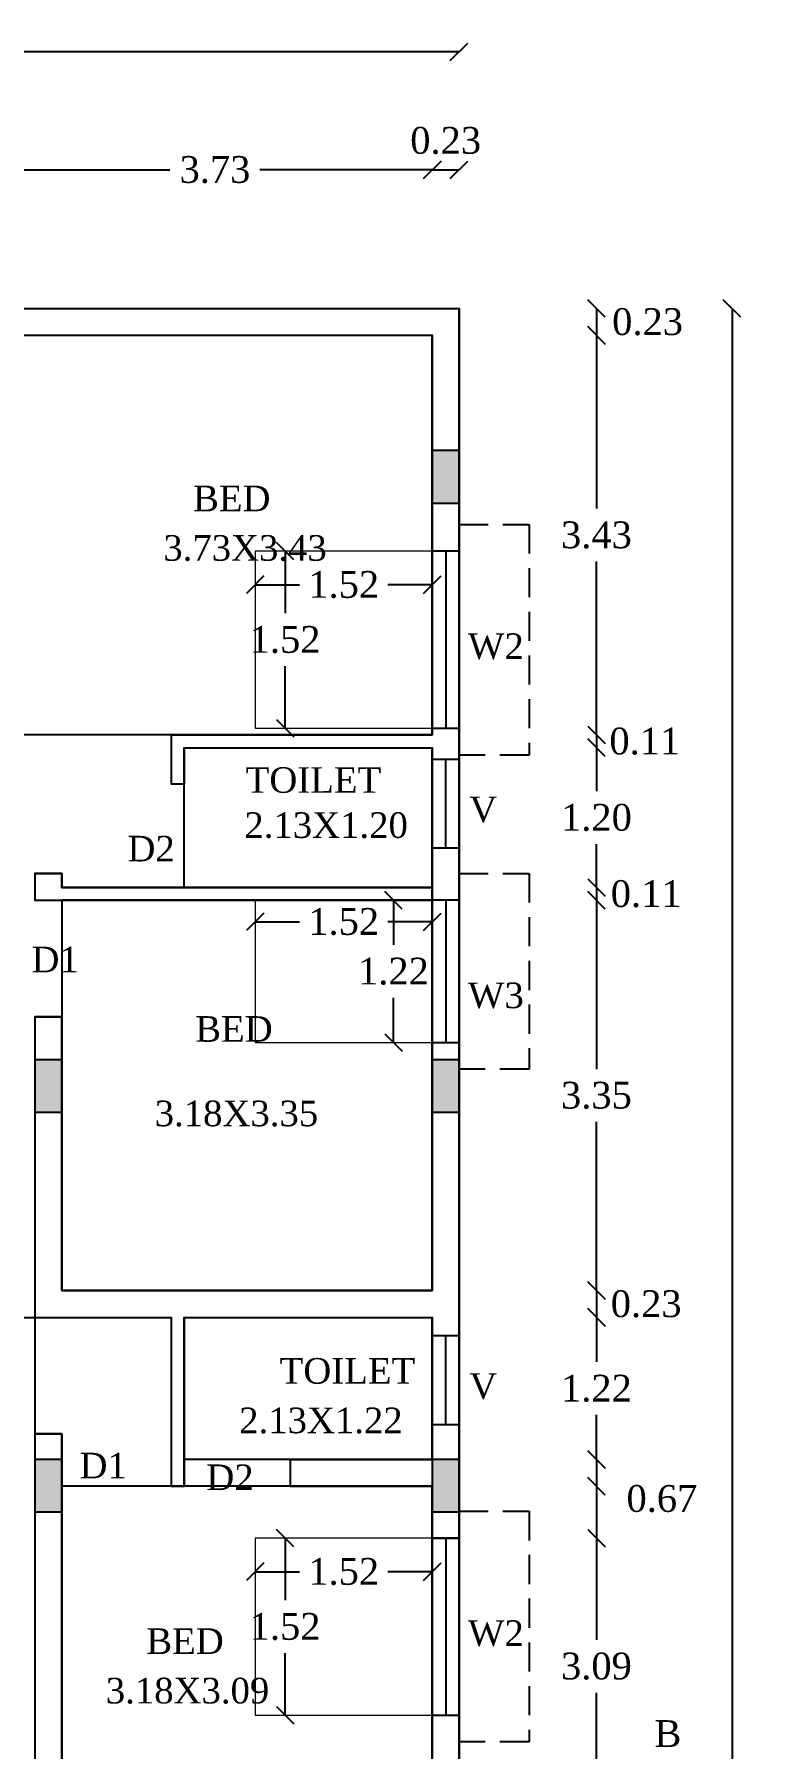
# Model space of a CAD drawing. Header units: metres. Extents: x 9178 to 9474, y -3543 to -3474.
# Drawn here: x 9276.05 to 9282.43, y -3516.48 to -3501.77 of the extents above; entities that cross this region are included whole.
import ezdxf

# ---------------------------------------------------------------- set-up
doc = ezdxf.new("R2010")
doc.units = ezdxf.units.M
doc.header["$MEASUREMENT"] = 0
doc.linetypes.add('HIDDEN', pattern=[0.375, 0.25, -0.125])
for name, color, linetype in [('BLK_1_FLR_1_BLT_UP_AREA', 1, 'Continuous'), ('BLK_1_FLR_1_CARPET_AREA', 10, 'Continuous'), ('BLK_1_FLR_1_REGULAR_ROOM_13', 1, 'Continuous'), ('BLK_1_FLR_1_REGULAR_ROOM_14', 1, 'Continuous'), ('BLK_1_FLR_1_REGULAR_ROOM_15', 1, 'Continuous'), ('BLK_1_FLR_1_REGULAR_ROOM_19', 1, 'Continuous'), ('BLK_1_FLR_1_ROOF_AREA', 7, 'Continuous'), ('BLK_1_FLR_1_UNITFA_6', 7, 'Continuous'), ('BLK_1_FLR_1_WC_BATH', 7, 'Continuous'), ('BLK_1_LVL_1_BLDG_FOOT_PRINT', 7, 'Continuous'), ('FLOOR-GROUND', 7, 'Continuous')]:
    doc.layers.add(name, color=color, linetype=linetype)
doc.layers.add('BLK_1_FLR_1_ROOM_1_LIGHT_VENTILATION_2', color=232, linetype='Continuous', lineweight=0)
doc.layers.add('BLK_1_FLR_1_ROOM_1_LIGHT_VENTILATION_3', color=232, linetype='Continuous', lineweight=0)
doc.styles.add('Isa-', font='times.ttf')
doc.styles.add('STYLE2', font='times.ttf')
doc.dimstyles.new('ISO-25', dxfattribs={"dimscale": 0, "dimtxt": 0.23, "dimasz": 0.15, "dimexe": 1.25, "dimexo": 0.625, "dimgap": 0.11, "dimtad": 0, "dimtih": 1, "dimtoh": 1, "dimzin": 1, "dimdsep": 46, "dimtxsty": 'STYLE2', "dimblk": 'OBLIQUE', "dimcen": 0, "dimse1": 1, "dimse2": 1, "dimclrd": 1, "dimclrt": 3, "dimadec": 0, "dimazin": 2, "dimtfac": 1, "dimtix": 1, "dimtofl": 0, "dimtmove": 0, "dimatfit": 3, "dimfxl": 0, "dimtolj": 1, "dimarcsym": 0})

# ---------------------------------------------------------------- blocks, each defined once
blk = doc.blocks.new('_Oblique')
at = {"color": 0, "linetype": 'ByBlock', "lineweight": -2}
blk.add_line((-0.5, -0.5), (0.5, 0.5), dxfattribs=at)
blk = doc.blocks.new('*D253')
at = {"color": 1, "lineweight": -2}
for p, q in [((9275.739, -3502.931), (9277.218, -3502.931)), ((9279.469, -3502.931), (9277.99, -3502.931))]:
    blk.add_line(p, q, dxfattribs=at)
at = {"layer": 'Defpoints', "color": 0}
for p in [(9279.469, -3502.931), (9275.739, -3504.611), (9279.469, -3504.821)]:
    blk.add_point(p, dxfattribs=at)
at = {"color": 1, "lineweight": -2, "xscale": 0.15, "yscale": 0.15, "zscale": 0.15, "rotation": 180}
blk.add_blockref('_Oblique', (9275.739, -3502.931), dxfattribs=at)
at = {"color": 1, "lineweight": -2, "xscale": 0.15, "yscale": 0.15, "zscale": 0.15}
blk.add_blockref('_Oblique', (9279.469, -3502.931), dxfattribs=at)
at = {"color": 3, "insert": (9277.604, -3502.931), "char_height": 0.23, "attachment_point": 5, "style": 'STYLE2'}
blk.add_mtext('\\A1;3.73', dxfattribs=at)
blk = doc.blocks.new('*D254')
at = {"color": 1, "lineweight": -2}
blk.add_line((9279.469, -3502.931), (9279.699, -3502.931), dxfattribs=at)
at = {"layer": 'Defpoints', "color": 0}
for p in [(9279.699, -3502.931), (9279.469, -3504.821), (9279.699, -3504.855)]:
    blk.add_point(p, dxfattribs=at)
at = {"color": 1, "lineweight": -2, "xscale": 0.15, "yscale": 0.15, "zscale": 0.15, "rotation": 180}
blk.add_blockref('_Oblique', (9279.469, -3502.931), dxfattribs=at)
at = {"color": 1, "lineweight": -2, "xscale": 0.15, "yscale": 0.15, "zscale": 0.15}
blk.add_blockref('_Oblique', (9279.699, -3502.931), dxfattribs=at)
at = {"color": 3, "insert": (9279.584, -3502.681), "char_height": 0.23, "attachment_point": 5, "style": 'STYLE2'}
blk.add_mtext('\\A1;0.23', dxfattribs=at)
blk = doc.blocks.new('*D255')
at = {"color": 1, "lineweight": -2}
for p, q in [((9255.319, -3501.919), (9267.031, -3501.919)), ((9279.699, -3501.919), (9267.988, -3501.919))]:
    blk.add_line(p, q, dxfattribs=at)
at = {"layer": 'Defpoints', "color": 0}
for p in [(9279.699, -3501.919), (9255.319, -3504.122), (9279.699, -3504.122)]:
    blk.add_point(p, dxfattribs=at)
at = {"color": 1, "lineweight": -2, "xscale": 0.15, "yscale": 0.15, "zscale": 0.15, "rotation": 180}
blk.add_blockref('_Oblique', (9255.319, -3501.919), dxfattribs=at)
at = {"color": 1, "lineweight": -2, "xscale": 0.15, "yscale": 0.15, "zscale": 0.15}
blk.add_blockref('_Oblique', (9279.699, -3501.919), dxfattribs=at)
at = {"color": 3, "insert": (9267.509, -3501.919), "char_height": 0.23, "attachment_point": 5, "style": 'STYLE2'}
blk.add_mtext('\\A1;24.38', dxfattribs=at)
blk = doc.blocks.new('*D238')
at = {"color": 1, "lineweight": -2}
blk.add_line((9280.878, -3504.122), (9280.878, -3504.352), dxfattribs=at)
at = {"layer": 'Defpoints', "color": 0}
for p in [(9279.469, -3504.122), (9279.469, -3504.352), (9280.878, -3504.352)]:
    blk.add_point(p, dxfattribs=at)
at = {"color": 1, "lineweight": -2, "xscale": 0.15, "yscale": 0.15, "zscale": 0.15}
for p, rotation in [((9280.878, -3504.122), 90), ((9280.878, -3504.352), 270)]:
    blk.add_blockref('_Oblique', p, dxfattribs=dict(at, rotation=rotation))
at = {"color": 3, "insert": (9281.317, -3504.237), "char_height": 0.23, "attachment_point": 5, "style": 'STYLE2'}
blk.add_mtext('\\A1;0.23', dxfattribs=at)
blk = doc.blocks.new('*D292')
at = {"color": 1, "lineweight": -2}
for p, q in [((9280.878, -3504.352), (9280.878, -3505.84)), ((9280.878, -3507.782), (9280.878, -3506.294))]:
    blk.add_line(p, q, dxfattribs=at)
at = {"layer": 'Defpoints', "color": 0}
for p in [(9279.469, -3504.352), (9279.469, -3507.782), (9280.878, -3507.782)]:
    blk.add_point(p, dxfattribs=at)
at = {"color": 1, "lineweight": -2, "xscale": 0.15, "yscale": 0.15, "zscale": 0.15}
for p, rotation in [((9280.878, -3504.352), 90), ((9280.878, -3507.782), 270)]:
    blk.add_blockref('_Oblique', p, dxfattribs=dict(at, rotation=rotation))
at = {"color": 3, "insert": (9280.878, -3506.067), "char_height": 0.23, "attachment_point": 5, "style": 'STYLE2'}
blk.add_mtext('\\A1;3.43', dxfattribs=at)
blk = doc.blocks.new('*D293')
at = {"color": 1, "lineweight": -2}
for p, q in [((9280.878, -3507.782), (9280.878, -3507.632)), ((9280.878, -3507.782), (9280.878, -3507.892)), ((9280.878, -3507.892), (9280.878, -3508.042))]:
    blk.add_line(p, q, dxfattribs=at)
at = {"layer": 'Defpoints', "color": 0}
for p in [(9279.469, -3507.782), (9279.469, -3507.892), (9280.878, -3507.892)]:
    blk.add_point(p, dxfattribs=at)
at = {"color": 1, "lineweight": -2, "xscale": 0.15, "yscale": 0.15, "zscale": 0.15}
for p, rotation in [((9280.878, -3507.782), 270), ((9280.878, -3507.892), 90)]:
    blk.add_blockref('_Oblique', p, dxfattribs=dict(at, rotation=rotation))
at = {"color": 3, "insert": (9281.293, -3507.837), "char_height": 0.23, "attachment_point": 5, "style": 'STYLE2'}
blk.add_mtext('\\A1;0.11', dxfattribs=at)
blk = doc.blocks.new('*D294')
at = {"color": 1, "lineweight": -2}
for p, q in [((9280.878, -3507.892), (9280.878, -3508.265)), ((9280.878, -3509.092), (9280.878, -3508.719))]:
    blk.add_line(p, q, dxfattribs=at)
at = {"layer": 'Defpoints', "color": 0}
for p in [(9279.469, -3507.892), (9279.469, -3509.092), (9280.878, -3509.092)]:
    blk.add_point(p, dxfattribs=at)
at = {"color": 1, "lineweight": -2, "xscale": 0.15, "yscale": 0.15, "zscale": 0.15}
for p, rotation in [((9280.878, -3507.892), 90), ((9280.878, -3509.092), 270)]:
    blk.add_blockref('_Oblique', p, dxfattribs=dict(at, rotation=rotation))
at = {"color": 3, "insert": (9280.878, -3508.492), "char_height": 0.23, "attachment_point": 5, "style": 'STYLE2'}
blk.add_mtext('\\A1;1.20', dxfattribs=at)
blk = doc.blocks.new('*D295')
at = {"color": 1, "lineweight": -2}
for p, q in [((9280.878, -3509.092), (9280.878, -3508.942)), ((9280.878, -3509.092), (9280.878, -3509.202)), ((9280.878, -3509.202), (9280.878, -3509.352))]:
    blk.add_line(p, q, dxfattribs=at)
at = {"layer": 'Defpoints', "color": 0}
for p in [(9279.469, -3509.092), (9279.469, -3509.202), (9280.878, -3509.202)]:
    blk.add_point(p, dxfattribs=at)
at = {"color": 1, "lineweight": -2, "xscale": 0.15, "yscale": 0.15, "zscale": 0.15}
for p, rotation in [((9280.878, -3509.092), 270), ((9280.878, -3509.202), 90)]:
    blk.add_blockref('_Oblique', p, dxfattribs=dict(at, rotation=rotation))
at = {"color": 3, "insert": (9281.305, -3509.147), "char_height": 0.23, "attachment_point": 5, "style": 'STYLE2'}
blk.add_mtext('\\A1;0.11', dxfattribs=at)
blk = doc.blocks.new('*D296')
at = {"color": 1, "lineweight": -2}
for p, q in [((9280.878, -3509.202), (9280.878, -3510.65)), ((9280.878, -3512.552), (9280.878, -3511.104))]:
    blk.add_line(p, q, dxfattribs=at)
at = {"layer": 'Defpoints', "color": 0}
for p in [(9279.469, -3509.202), (9279.469, -3512.552), (9280.878, -3512.552)]:
    blk.add_point(p, dxfattribs=at)
at = {"color": 1, "lineweight": -2, "xscale": 0.15, "yscale": 0.15, "zscale": 0.15}
for p, rotation in [((9280.878, -3509.202), 90), ((9280.878, -3512.552), 270)]:
    blk.add_blockref('_Oblique', p, dxfattribs=dict(at, rotation=rotation))
at = {"color": 3, "insert": (9280.878, -3510.877), "char_height": 0.23, "attachment_point": 5, "style": 'STYLE2'}
blk.add_mtext('\\A1;3.35', dxfattribs=at)
blk = doc.blocks.new('*D297')
at = {"color": 1, "lineweight": -2}
blk.add_line((9280.878, -3512.552), (9280.878, -3512.782), dxfattribs=at)
at = {"layer": 'Defpoints', "color": 0}
for p in [(9279.469, -3512.552), (9279.469, -3512.782), (9280.878, -3512.782)]:
    blk.add_point(p, dxfattribs=at)
at = {"color": 1, "lineweight": -2, "xscale": 0.15, "yscale": 0.15, "zscale": 0.15}
for p, rotation in [((9280.878, -3512.552), 90), ((9280.878, -3512.782), 270)]:
    blk.add_blockref('_Oblique', p, dxfattribs=dict(at, rotation=rotation))
at = {"color": 3, "insert": (9281.305, -3512.667), "char_height": 0.23, "attachment_point": 5, "style": 'STYLE2'}
blk.add_mtext('\\A1;0.23', dxfattribs=at)
blk = doc.blocks.new('*D298')
at = {"color": 1, "lineweight": -2}
for p, q in [((9280.878, -3512.782), (9280.878, -3513.165)), ((9280.878, -3514.002), (9280.878, -3513.619))]:
    blk.add_line(p, q, dxfattribs=at)
at = {"layer": 'Defpoints', "color": 0}
for p in [(9279.469, -3512.782), (9279.469, -3514.002), (9280.878, -3514.002)]:
    blk.add_point(p, dxfattribs=at)
at = {"color": 1, "lineweight": -2, "xscale": 0.15, "yscale": 0.15, "zscale": 0.15}
for p, rotation in [((9280.878, -3512.782), 90), ((9280.878, -3514.002), 270)]:
    blk.add_blockref('_Oblique', p, dxfattribs=dict(at, rotation=rotation))
at = {"color": 3, "insert": (9280.878, -3513.392), "char_height": 0.23, "attachment_point": 5, "style": 'STYLE2'}
blk.add_mtext('\\A1;1.22', dxfattribs=at)
blk = doc.blocks.new('*D299')
at = {"color": 1, "lineweight": -2}
blk.add_line((9280.878, -3514.002), (9280.878, -3514.677), dxfattribs=at)
at = {"layer": 'Defpoints', "color": 0}
for p in [(9279.469, -3514.002), (9279.469, -3514.677), (9280.878, -3514.677)]:
    blk.add_point(p, dxfattribs=at)
at = {"color": 1, "lineweight": -2, "xscale": 0.15, "yscale": 0.15, "zscale": 0.15}
for p, rotation in [((9280.878, -3514.002), 90), ((9280.878, -3514.677), 270)]:
    blk.add_blockref('_Oblique', p, dxfattribs=dict(at, rotation=rotation))
at = {"color": 3, "insert": (9281.44, -3514.339), "char_height": 0.23, "attachment_point": 5, "style": 'STYLE2'}
blk.add_mtext('\\A1;0.67', dxfattribs=at)
blk = doc.blocks.new('*D300')
at = {"color": 1, "lineweight": -2}
for p, q in [((9280.878, -3514.232), (9280.878, -3515.55)), ((9280.878, -3517.322), (9280.878, -3516.004))]:
    blk.add_line(p, q, dxfattribs=at)
at = {"layer": 'Defpoints', "color": 0}
for p in [(9279.469, -3514.232), (9279.469, -3517.322), (9280.878, -3517.322)]:
    blk.add_point(p, dxfattribs=at)
at = {"color": 1, "lineweight": -2, "xscale": 0.15, "yscale": 0.15, "zscale": 0.15}
for p, rotation in [((9280.878, -3514.232), 90), ((9280.878, -3517.322), 270)]:
    blk.add_blockref('_Oblique', p, dxfattribs=dict(at, rotation=rotation))
at = {"color": 3, "insert": (9280.878, -3515.777), "char_height": 0.23, "attachment_point": 5, "style": 'STYLE2'}
blk.add_mtext('\\A1;3.09', dxfattribs=at)
blk = doc.blocks.new('*D316')
at = {"color": 1, "lineweight": -2}
for p, q in [((9282.042, -3504.122), (9282.042, -3520.655)), ((9282.042, -3537.642), (9282.042, -3521.109))]:
    blk.add_line(p, q, dxfattribs=at)
at = {"layer": 'Defpoints', "color": 0}
for p in [(9279.699, -3504.122), (9282.042, -3504.122), (9279.653, -3537.642)]:
    blk.add_point(p, dxfattribs=at)
at = {"color": 1, "lineweight": -2, "xscale": 0.15, "yscale": 0.15, "zscale": 0.15}
for p, rotation in [((9282.042, -3504.122), 90), ((9282.042, -3537.642), 270)]:
    blk.add_blockref('_Oblique', p, dxfattribs=dict(at, rotation=rotation))
at = {"color": 3, "insert": (9282.042, -3520.882), "char_height": 0.23, "attachment_point": 5, "style": 'STYLE2'}
blk.add_mtext('\\A1;33.52', dxfattribs=at)
blk = doc.blocks.new('*D343')
at = {"layer": 'BLK_1_FLR_1_ROOM_1_LIGHT_VENTILATION_2', "color": 232, "lineweight": -2}
for p, q in [((9277.949, -3506.493), (9278.329, -3506.493)), ((9279.469, -3506.493), (9279.089, -3506.493))]:
    blk.add_line(p, q, dxfattribs=at)
at = {"layer": 'Defpoints', "color": 0}
for p in [(9277.949, -3506.205), (9279.469, -3506.205), (9277.949, -3506.493)]:
    blk.add_point(p, dxfattribs=at)
at = {"layer": 'BLK_1_FLR_1_ROOM_1_LIGHT_VENTILATION_2', "color": 232, "lineweight": -2, "xscale": 0.15, "yscale": 0.15, "zscale": 0.15, "rotation": 180}
blk.add_blockref('_Oblique', (9277.949, -3506.493), dxfattribs=at)
at = {"layer": 'BLK_1_FLR_1_ROOM_1_LIGHT_VENTILATION_2', "color": 232, "lineweight": -2, "xscale": 0.15, "yscale": 0.15, "zscale": 0.15}
blk.add_blockref('_Oblique', (9279.469, -3506.493), dxfattribs=at)
at = {"layer": 'BLK_1_FLR_1_ROOM_1_LIGHT_VENTILATION_2', "color": 232, "insert": (9278.709, -3506.493), "char_height": 0.23, "attachment_point": 5, "style": 'STYLE2'}
blk.add_mtext('\\A1;1.52', dxfattribs=at)
blk = doc.blocks.new('*D344')
at = {"layer": 'BLK_1_FLR_1_ROOM_1_LIGHT_VENTILATION_2', "color": 232, "lineweight": -2}
for p, q in [((9278.206, -3506.205), (9278.206, -3506.738)), ((9278.206, -3507.725), (9278.206, -3507.192))]:
    blk.add_line(p, q, dxfattribs=at)
at = {"layer": 'Defpoints', "color": 0}
for p in [(9277.949, -3506.205), (9278.206, -3506.205), (9277.949, -3507.725)]:
    blk.add_point(p, dxfattribs=at)
at = {"layer": 'BLK_1_FLR_1_ROOM_1_LIGHT_VENTILATION_2', "color": 232, "lineweight": -2, "xscale": 0.15, "yscale": 0.15, "zscale": 0.15}
for p, rotation in [((9278.206, -3506.205), 90), ((9278.206, -3507.725), 270)]:
    blk.add_blockref('_Oblique', p, dxfattribs=dict(at, rotation=rotation))
at = {"layer": 'BLK_1_FLR_1_ROOM_1_LIGHT_VENTILATION_2', "color": 232, "insert": (9278.206, -3506.965), "char_height": 0.23, "attachment_point": 5, "style": 'STYLE2'}
blk.add_mtext('\\A1;1.52', dxfattribs=at)
blk = doc.blocks.new('*D345')
at = {"layer": 'BLK_1_FLR_1_ROOM_1_LIGHT_VENTILATION_3', "color": 232, "lineweight": -2}
for p, q in [((9279.136, -3509.202), (9279.136, -3509.585)), ((9279.136, -3510.422), (9279.136, -3510.039))]:
    blk.add_line(p, q, dxfattribs=at)
at = {"layer": 'Defpoints', "color": 0}
for p in [(9279.136, -3509.202), (9279.469, -3509.202), (9279.469, -3510.422)]:
    blk.add_point(p, dxfattribs=at)
at = {"layer": 'BLK_1_FLR_1_ROOM_1_LIGHT_VENTILATION_3', "color": 232, "lineweight": -2, "xscale": 0.15, "yscale": 0.15, "zscale": 0.15}
for p, rotation in [((9279.136, -3509.202), 90), ((9279.136, -3510.422), 270)]:
    blk.add_blockref('_Oblique', p, dxfattribs=dict(at, rotation=rotation))
at = {"layer": 'BLK_1_FLR_1_ROOM_1_LIGHT_VENTILATION_3', "color": 232, "insert": (9279.136, -3509.812), "char_height": 0.23, "attachment_point": 5, "style": 'STYLE2'}
blk.add_mtext('\\A1;1.22', dxfattribs=at)
blk = doc.blocks.new('*D346')
at = {"layer": 'BLK_1_FLR_1_ROOM_1_LIGHT_VENTILATION_3', "color": 232, "lineweight": -2}
for p, q in [((9277.949, -3509.386), (9278.329, -3509.386)), ((9279.469, -3509.386), (9279.089, -3509.386))]:
    blk.add_line(p, q, dxfattribs=at)
at = {"layer": 'Defpoints', "color": 0}
for p in [(9277.949, -3509.202), (9279.469, -3509.202), (9279.469, -3509.386)]:
    blk.add_point(p, dxfattribs=at)
at = {"layer": 'BLK_1_FLR_1_ROOM_1_LIGHT_VENTILATION_3', "color": 232, "lineweight": -2, "xscale": 0.15, "yscale": 0.15, "zscale": 0.15, "rotation": 180}
blk.add_blockref('_Oblique', (9277.949, -3509.386), dxfattribs=at)
at = {"layer": 'BLK_1_FLR_1_ROOM_1_LIGHT_VENTILATION_3', "color": 232, "lineweight": -2, "xscale": 0.15, "yscale": 0.15, "zscale": 0.15}
blk.add_blockref('_Oblique', (9279.469, -3509.386), dxfattribs=at)
at = {"layer": 'BLK_1_FLR_1_ROOM_1_LIGHT_VENTILATION_3', "color": 232, "insert": (9278.709, -3509.386), "char_height": 0.23, "attachment_point": 5, "style": 'STYLE2'}
blk.add_mtext('\\A1;1.52', dxfattribs=at)
blk = doc.blocks.new('*D359')
at = {"layer": 'BLK_1_FLR_1_ROOM_1_LIGHT_VENTILATION_2', "color": 232, "lineweight": -2}
for p, q in [((9277.949, -3514.965), (9278.329, -3514.965)), ((9279.469, -3514.965), (9279.089, -3514.965))]:
    blk.add_line(p, q, dxfattribs=at)
at = {"layer": 'Defpoints', "color": 0}
for p in [(9277.949, -3514.677), (9279.469, -3514.677), (9277.949, -3514.965)]:
    blk.add_point(p, dxfattribs=at)
at = {"layer": 'BLK_1_FLR_1_ROOM_1_LIGHT_VENTILATION_2', "color": 232, "lineweight": -2, "xscale": 0.15, "yscale": 0.15, "zscale": 0.15, "rotation": 180}
blk.add_blockref('_Oblique', (9277.949, -3514.965), dxfattribs=at)
at = {"layer": 'BLK_1_FLR_1_ROOM_1_LIGHT_VENTILATION_2', "color": 232, "lineweight": -2, "xscale": 0.15, "yscale": 0.15, "zscale": 0.15}
blk.add_blockref('_Oblique', (9279.469, -3514.965), dxfattribs=at)
at = {"layer": 'BLK_1_FLR_1_ROOM_1_LIGHT_VENTILATION_2', "color": 232, "insert": (9278.709, -3514.965), "char_height": 0.23, "attachment_point": 5, "style": 'STYLE2'}
blk.add_mtext('\\A1;1.52', dxfattribs=at)
blk = doc.blocks.new('*D360')
at = {"layer": 'BLK_1_FLR_1_ROOM_1_LIGHT_VENTILATION_2', "color": 232, "lineweight": -2}
for p, q in [((9278.206, -3514.677), (9278.206, -3515.209)), ((9278.206, -3516.197), (9278.206, -3515.664))]:
    blk.add_line(p, q, dxfattribs=at)
at = {"layer": 'Defpoints', "color": 0}
for p in [(9277.949, -3514.677), (9278.206, -3514.677), (9277.949, -3516.197)]:
    blk.add_point(p, dxfattribs=at)
at = {"layer": 'BLK_1_FLR_1_ROOM_1_LIGHT_VENTILATION_2', "color": 232, "lineweight": -2, "xscale": 0.15, "yscale": 0.15, "zscale": 0.15}
for p, rotation in [((9278.206, -3514.677), 90), ((9278.206, -3516.197), 270)]:
    blk.add_blockref('_Oblique', p, dxfattribs=dict(at, rotation=rotation))
at = {"layer": 'BLK_1_FLR_1_ROOM_1_LIGHT_VENTILATION_2', "color": 232, "insert": (9278.206, -3515.437), "char_height": 0.23, "attachment_point": 5, "style": 'STYLE2'}
blk.add_mtext('\\A1;1.52', dxfattribs=at)

msp = doc.modelspace()

# ---------------------------------------------------------------- hatches: boundary and pattern name
h = msp.add_hatch(color=5)
h.dxf.hatch_style = 1
h.paths.add_polyline_path([(9279.46923, -3505.79186), (9279.69923, -3505.79186), (9279.69923, -3505.34186), (9279.46923, -3505.34186)])
h = msp.add_hatch(color=5)
h.dxf.hatch_style = 1
h.paths.add_polyline_path([(9276.05923, -3511.02186), (9276.28923, -3511.02186), (9276.28923, -3510.57186), (9276.05923, -3510.57186)])
h = msp.add_hatch(color=5)
h.dxf.hatch_style = 1
h.paths.add_polyline_path([(9279.46923, -3511.02186), (9279.69923, -3511.02186), (9279.69923, -3510.57186), (9279.46923, -3510.57186)])
h = msp.add_hatch(color=5)
h.dxf.hatch_style = 1
h.paths.add_polyline_path([(9276.05923, -3514.45186), (9276.28923, -3514.45186), (9276.28923, -3514.00186), (9276.05923, -3514.00186)])
h = msp.add_hatch(color=5)
h.dxf.hatch_style = 1
h.paths.add_polyline_path([(9279.46923, -3514.45186), (9279.69923, -3514.45186), (9279.69923, -3514.00186), (9279.46923, -3514.00186)])

# ---------------------------------------------------------------- linework, layer by layer
at = {"color": 4}
for p, q in [((9275.50923, -3504.12186), (9279.69923, -3504.12186)), ((9279.69923, -3504.12186), (9279.69923, -3517.55186)), ((9279.69923, -3517.55186), (9279.69923, -3504.12186)), ((9275.73923, -3504.35186), (9279.46923, -3504.35186)), ((9279.46923, -3504.35186), (9279.46923, -3507.78186)), ((9279.46923, -3507.78186), (9279.46923, -3504.35186)), ((9277.22923, -3507.78186), (9279.46923, -3507.78186)), ((9277.22923, -3507.78186), (9277.22923, -3508.20186)), ((9277.33923, -3507.89186), (9279.46923, -3507.89186)), ((9277.33923, -3507.89186), (9277.33923, -3508.20186)), ((9279.46923, -3507.89186), (9279.46923, -3512.55186)), ((9279.46923, -3512.55186), (9279.46923, -3507.89186)), ((9277.22923, -3508.20186), (9277.33923, -3508.20186)), ((9276.05923, -3508.97186), (9276.28923, -3508.97186)), ((9276.05923, -3508.97186), (9276.05923, -3509.20186)), ((9276.28923, -3508.97186), (9276.28923, -3509.09186)), ((9276.28923, -3509.09186), (9279.46923, -3509.09186)), ((9276.05923, -3509.20186), (9279.46923, -3509.20186)), ((9276.05923, -3510.20186), (9276.28923, -3510.20186)), ((9276.05923, -3510.20186), (9276.05923, -3512.78186)), ((9276.28923, -3510.20186), (9276.28923, -3512.55186)), ((9276.28923, -3512.55186), (9279.46923, -3512.55186)), ((9276.05923, -3512.78186), (9277.22923, -3512.78186)), ((9277.22923, -3512.78186), (9277.22923, -3514.23186)), ((9277.33923, -3512.78186), (9279.46923, -3512.78186)), ((9277.33923, -3512.78186), (9277.33923, -3514.23186)), ((9279.46923, -3512.78186), (9279.46923, -3514.00186)), ((9279.46923, -3514.00186), (9279.46923, -3512.78186)), ((9276.05923, -3513.78186), (9276.28923, -3513.78186)), ((9276.05923, -3513.78186), (9276.05923, -3517.32186)), ((9276.28923, -3513.78186), (9276.28923, -3517.32186)), ((9278.24923, -3514.00186), (9279.46923, -3514.00186)), ((9278.24923, -3514.00186), (9278.24923, -3514.23186)), ((9277.22923, -3514.23186), (9277.33923, -3514.23186)), ((9278.24923, -3514.23186), (9279.46923, -3514.23186)), ((9279.46923, -3514.23186), (9279.46923, -3517.32186)), ((9279.46923, -3517.32186), (9279.46923, -3514.23186))]:
    msp.add_line(p, q, dxfattribs=at)
at = {"color": 2}
for p, q in [((9279.58423, -3506.20496), (9279.58423, -3507.72496)), ((9279.58423, -3508.75186), (9279.58423, -3507.99186)), ((9279.58423, -3508.75186), (9279.58423, -3507.99186)), ((9279.58423, -3509.20186), (9279.58423, -3510.42186)), ((9279.58423, -3513.70186), (9279.58423, -3512.94186)), ((9279.58423, -3513.70186), (9279.58423, -3512.94186)), ((9279.58423, -3514.67656), (9279.58423, -3516.19656))]:
    msp.add_line(p, q, dxfattribs=at)
at = {"color": 3}
msp.add_line((9279.46923, -3514.67656), (9279.69923, -3514.67656), dxfattribs=at)
msp.add_lwpolyline([(9255.31923, -3504.12186), (9274.30923, -3504.12186), (9274.30923, -3505.54186), (9275.50923, -3505.54186), (9275.50923, -3504.12186), (9279.69923, -3504.12186), (9279.69923, -3517.55186), (9271.84923, -3517.55186), (9271.84923, -3519.99186), (9273.21923, -3519.99186), (9273.21923, -3521.31186), (9273.89423, -3521.31186), (9273.89423, -3519.99186), (9279.69923, -3519.99186), (9279.69923, -3537.64186), (9269.02923, -3537.64186), (9269.02923, -3534.40186), (9265.67923, -3534.40186), (9265.67923, -3537.64186), (9255.31923, -3537.64186), (9255.31923, -3504.12186)], dxfattribs=at)
at = {"color": 5}
for points in [[(9279.46923, -3505.79186), (9279.69923, -3505.79186), (9279.69923, -3505.34186), (9279.46923, -3505.34186)], [(9276.05923, -3511.02186), (9276.28923, -3511.02186), (9276.28923, -3510.57186), (9276.05923, -3510.57186)], [(9279.46923, -3511.02186), (9279.69923, -3511.02186), (9279.69923, -3510.57186), (9279.46923, -3510.57186)], [(9276.05923, -3514.45186), (9276.28923, -3514.45186), (9276.28923, -3514.00186), (9276.05923, -3514.00186)], [(9279.46923, -3514.45186), (9279.69923, -3514.45186), (9279.69923, -3514.00186), (9279.46923, -3514.00186)]]:
    msp.add_lwpolyline(points, close=True, dxfattribs=at)
at = {"color": 2, "linetype": 'HIDDEN'}
for points in [[(9279.69923, -3505.97496), (9280.29923, -3505.97496), (9280.29923, -3507.95496), (9279.69923, -3507.95496)], [(9279.69923, -3508.97186), (9280.29923, -3508.97186), (9280.29923, -3510.65186), (9279.69923, -3510.65186)], [(9279.69923, -3514.44656), (9280.29923, -3514.44656), (9280.29923, -3516.42656), (9279.69923, -3516.42656)]]:
    msp.add_lwpolyline(points, dxfattribs=at)
at = {"color": 2}
for points in [[(9279.46923, -3507.72496), (9279.69923, -3507.72496), (9279.69923, -3506.20496), (9279.46923, -3506.20496)], [(9279.69923, -3507.99186), (9279.46923, -3507.99186), (9279.46923, -3508.75186), (9279.69923, -3508.75186)], [(9279.69923, -3507.99186), (9279.46923, -3507.99186), (9279.46923, -3508.75186), (9279.69923, -3508.75186)], [(9279.46923, -3510.42186), (9279.69923, -3510.42186), (9279.69923, -3509.20186), (9279.46923, -3509.20186)], [(9279.69923, -3512.94186), (9279.46923, -3512.94186), (9279.46923, -3513.70186), (9279.69923, -3513.70186)], [(9279.46923, -3516.19656), (9279.69923, -3516.19656), (9279.69923, -3514.67656), (9279.46923, -3514.67656)]]:
    msp.add_lwpolyline(points, close=True, dxfattribs=at)
at = {"layer": 'BLK_1_FLR_1_BLT_UP_AREA', "color": 3}
msp.add_lwpolyline([(9255.31923, -3504.12186), (9274.30923, -3504.12186), (9274.30923, -3505.54186), (9275.50923, -3505.54186), (9275.50923, -3504.12186), (9279.69923, -3504.12186), (9279.69923, -3517.55186), (9271.84923, -3517.55186), (9271.84923, -3519.99186), (9273.21923, -3519.99186), (9273.21923, -3521.31186), (9273.89423, -3521.31186), (9273.89423, -3519.99186), (9279.69923, -3519.99186), (9279.69923, -3537.64186), (9269.02923, -3537.64186), (9269.02923, -3534.40186), (9265.67923, -3534.40186), (9265.67923, -3537.64186), (9255.31923, -3537.64186), (9255.31923, -3504.12186)], dxfattribs=at)
at = {"layer": 'BLK_1_FLR_1_CARPET_AREA', "color": 3}
for points in [[(9275.73923, -3504.35186), (9279.46923, -3504.35186), (9279.46923, -3507.78186), (9277.22923, -3507.78186), (9277.22923, -3508.20186), (9277.33923, -3508.20186), (9277.33923, -3507.89186), (9279.46923, -3507.89186), (9279.46923, -3509.09186), (9276.28923, -3509.09186), (9276.28923, -3508.97186), (9276.05923, -3508.97186), (9276.05923, -3509.20186), (9279.46923, -3509.20186), (9279.46923, -3512.55186), (9276.28923, -3512.55186), (9276.28923, -3510.20186), (9276.05923, -3510.20186), (9276.05923, -3512.78186), (9277.22923, -3512.78186), (9277.22923, -3514.23186), (9277.33923, -3514.23186), (9277.33923, -3512.78186), (9279.46923, -3512.78186), (9279.46923, -3514.00186), (9278.24923, -3514.00186), (9278.24923, -3514.23186), (9279.46923, -3514.23186), (9279.46923, -3517.32186)], [(9276.28923, -3517.32186), (9276.28923, -3513.78186), (9276.05923, -3513.78186), (9276.05923, -3517.32186)]]:
    msp.add_lwpolyline(points, dxfattribs=at)
at = {"layer": 'BLK_1_FLR_1_REGULAR_ROOM_13', "color": 1}
msp.add_lwpolyline([(9276.05923, -3517.32186), (9271.94923, -3517.32186), (9271.94923, -3512.78186), (9276.05923, -3512.78186)], close=True, dxfattribs=at)
at = {"layer": 'BLK_1_FLR_1_REGULAR_ROOM_14', "color": 1}
msp.add_lwpolyline([(9276.28923, -3512.55186), (9279.46923, -3512.55186), (9279.46923, -3509.20186), (9276.28923, -3509.20186)], close=True, dxfattribs=at)
at = {"layer": 'BLK_1_FLR_1_REGULAR_ROOM_15', "color": 1}
msp.add_lwpolyline([(9275.73923, -3504.35186), (9279.46923, -3504.35186), (9279.46923, -3507.78186), (9275.73923, -3507.78186)], close=True, dxfattribs=at)
at = {"layer": 'BLK_1_FLR_1_REGULAR_ROOM_19', "color": 1}
msp.add_lwpolyline([(9276.28923, -3517.32186), (9279.46923, -3517.32186), (9279.46923, -3514.23186), (9276.28923, -3514.23186)], close=True, dxfattribs=at)
at = {"layer": 'BLK_1_FLR_1_ROOF_AREA', "color": 54}
msp.add_lwpolyline([(9255.31923, -3504.12186), (9274.30923, -3504.12186), (9274.30923, -3505.54186), (9275.50923, -3505.54186), (9275.50923, -3504.12186), (9279.69923, -3504.12186), (9279.69923, -3517.55186), (9271.84923, -3517.55186), (9271.84923, -3519.99186), (9273.21923, -3519.99186), (9273.21923, -3521.31186), (9273.89423, -3521.31186), (9273.89423, -3519.99186), (9279.69923, -3519.99186), (9279.69923, -3537.64186), (9269.02923, -3537.64186), (9269.02923, -3534.40186), (9265.67923, -3534.40186), (9265.67923, -3537.64186), (9255.31923, -3537.64186), (9255.31923, -3504.12186)], dxfattribs=at)
at = {"layer": 'BLK_1_FLR_1_ROOM_1_LIGHT_VENTILATION_2', "color": 232}
for points in [[(9277.94923, -3507.72496), (9279.46923, -3507.72496), (9279.46923, -3506.20496), (9277.94923, -3506.20496)], [(9277.94923, -3516.19656), (9279.46923, -3516.19656), (9279.46923, -3514.67656), (9277.94923, -3514.67656)]]:
    msp.add_lwpolyline(points, close=True, dxfattribs=at)
at = {"layer": 'BLK_1_FLR_1_ROOM_1_LIGHT_VENTILATION_3', "color": 232}
msp.add_lwpolyline([(9277.94923, -3509.20186), (9277.94923, -3510.42186), (9279.46923, -3510.42186), (9279.46923, -3509.20186)], close=True, dxfattribs=at)
at = {"layer": 'BLK_1_FLR_1_UNITFA_6', "color": 234}
msp.add_lwpolyline([(9271.83423, -3504.12186), (9274.30923, -3504.12186), (9274.30923, -3505.54186), (9275.50923, -3505.54186), (9275.50923, -3504.12186), (9279.69923, -3504.12186), (9279.69923, -3517.55186), (9271.71923, -3517.55186), (9271.71923, -3508.01186), (9271.83423, -3508.01186)], close=True, dxfattribs=at)
at = {"layer": 'BLK_1_FLR_1_WC_BATH', "color": 3}
for points in [[(9277.33923, -3507.89186), (9279.46923, -3507.89186), (9279.46923, -3509.09186), (9277.33923, -3509.09186)], [(9279.46923, -3514.00186), (9277.33923, -3514.00186), (9277.33923, -3512.78186), (9279.46923, -3512.78186)]]:
    msp.add_lwpolyline(points, close=True, dxfattribs=at)
at = {"layer": 'BLK_1_LVL_1_BLDG_FOOT_PRINT', "color": 1}
msp.add_lwpolyline([(9255.31923, -3504.12186), (9274.30923, -3504.12186), (9274.30923, -3505.54186), (9275.50923, -3505.54186), (9275.50923, -3504.12186), (9279.69923, -3504.12186), (9279.69923, -3517.55186), (9271.84923, -3517.55186), (9271.84923, -3519.99186), (9273.21923, -3519.99186), (9273.21923, -3521.31186), (9273.89423, -3521.31186), (9273.89423, -3519.99186), (9279.69923, -3519.99186), (9279.69923, -3537.64186), (9269.02923, -3537.64186), (9269.02923, -3534.40186), (9265.67923, -3534.40186), (9265.67923, -3537.64186), (9255.31923, -3537.64186), (9255.31923, -3504.12186)], dxfattribs=at)

# ---------------------------------------------------------------- texts
at = {"style": 'Isa-'}
for s, p in [(' 3.73X3.43', (9277.07768, -3506.28714)), ('2.13X1.20', (9277.85676, -3508.66648)), ('3.18X3.35', (9277.08711, -3511.14115)), ('2.13X1.22', (9277.81201, -3513.77595)), ('3.18X3.09', (9276.66722, -3516.09586))]:
    msp.add_text(s, height=0.22, dxfattribs=at).set_placement(p)
at = {"color": 2, "style": 'Isa-'}
for s, p in [('W2', (9279.77502, -3507.13066)), ('V', (9279.78639, -3508.53138)), ('W3', (9279.77502, -3510.12756)), ('V', (9279.78639, -3513.48138)), ('W2', (9279.77502, -3515.60226))]:
    msp.add_text(s, height=0.22, dxfattribs=at).set_placement(p)
at = {"color": 4, "style": 'Isa-'}
msp.add_text('B', height=0.23, dxfattribs=at).set_placement((9281.37524, -3516.46948))
at = {"layer": 'FLOOR-GROUND', "color": 6, "style": 'Isa-'}
for s, p in [('BED', (9277.41608, -3505.86235)), ('TOILET', (9277.86788, -3508.2792)), ('BED', (9277.43466, -3510.41637)), ('TOILET', (9278.15956, -3513.35116)), ('BED', (9277.01477, -3515.67107))]:
    msp.add_text(s, height=0.22, dxfattribs=at).set_placement(p)
at = {"layer": 'FLOOR-GROUND', "color": 2, "style": 'Isa-'}
for s, p in [('D2', (9276.85316, -3508.8684)), ('D1', (9276.02958, -3509.82013)), ('D1', (9276.44171, -3514.16386)), ('D2', (9277.53002, -3514.2646))]:
    msp.add_text(s, height=0.22, dxfattribs=at).set_placement(p)

# ---------------------------------------------------------------- dimensions: what is measured, and where the dimension line sits
at = {"color": 3}
for base, p1, p2, override, picture, middle in [((9279.69923, -3501.91906), (9255.31923, -3504.12186), (9279.69923, -3504.12186), {"dimscale": 1, "dimfxl": 75, "dimarcsym": 2}, '*D255', (9267.50923, -3501.91906)), ((9279.46923, -3502.9315), (9275.73923, -3504.61096), (9279.46923, -3504.82092), {"dimscale": 1, "dimtmove": 1, "dimfxl": 75, "dimarcsym": 2}, '*D253', (9277.60423, -3502.9315))]:
    dim = msp.add_linear_dim(base=base, p1=p1, p2=p2, dimstyle='ISO-25', override=override, dxfattribs=at)
    dim.commit()
    dim.dimension.update_dxf_attribs({"geometry": picture, "text_midpoint": middle})
dim = msp.add_linear_dim(base=(9279.69923, -3502.9315), p1=(9279.46923, -3504.82092), p2=(9279.69923, -3504.85487), dimstyle='ISO-25', override={"dimscale": 1, "dimtmove": 1, "dimfxl": 75, "dimarcsym": 2}, dxfattribs=at)
dim.commit()
dim.dimension.update_dxf_attribs({"geometry": '*D254', "text_midpoint": (9279.58423, -3502.68145), "dimtype": 160})
for base, p1, p2, override, picture, middle in [((9280.87812, -3504.35186), (9279.46923, -3504.12186), (9279.46923, -3504.35186), {"dimscale": 1, "dimtmove": 2, "dimfxl": 75, "dimarcsym": 2}, '*D238', (9281.31696, -3504.23686)), ((9280.87812, -3507.89186), (9279.46923, -3507.78186), (9279.46923, -3507.89186), {"dimscale": 1, "dimtmove": 1, "dimfxl": 75, "dimarcsym": 2}, '*D293', (9281.29255, -3507.83686)), ((9280.87812, -3509.20186), (9279.46923, -3509.09186), (9279.46923, -3509.20186), {"dimscale": 1, "dimtmove": 1, "dimfxl": 75, "dimarcsym": 2}, '*D295', (9281.30525, -3509.14686)), ((9280.87812, -3512.78186), (9279.46923, -3512.55186), (9279.46923, -3512.78186), {"dimscale": 1, "dimtmove": 1, "dimfxl": 75, "dimarcsym": 2}, '*D297', (9281.30478, -3512.66686)), ((9280.87812, -3514.67656), (9279.46923, -3514.00186), (9279.46923, -3514.67656), {"dimscale": 1, "dimtmove": 1, "dimfxl": 75, "dimarcsym": 2}, '*D299', (9281.44028, -3514.33921))]:
    dim = msp.add_linear_dim(base=base, p1=p1, p2=p2, angle=90, dimstyle='ISO-25', override=override, dxfattribs=at)
    dim.commit()
    dim.dimension.update_dxf_attribs({"geometry": picture, "text_midpoint": middle, "dimtype": 160})
for base, p1, p2, override, picture, middle in [((9282.04178, -3504.12186), (9279.65257, -3537.64186), (9279.69923, -3504.12186), {"dimscale": 1, "dimfxl": 75, "dimarcsym": 2}, '*D316', (9282.04178, -3520.88186)), ((9280.87812, -3507.78186), (9279.46923, -3504.35186), (9279.46923, -3507.78186), {"dimscale": 1, "dimtmove": 1, "dimfxl": 75, "dimarcsym": 2}, '*D292', (9280.87812, -3506.06686)), ((9280.87812, -3509.09186), (9279.46923, -3507.89186), (9279.46923, -3509.09186), {"dimscale": 1, "dimtmove": 1, "dimfxl": 75, "dimarcsym": 2}, '*D294', (9280.87812, -3508.49186)), ((9280.87812, -3512.55186), (9279.46923, -3509.20186), (9279.46923, -3512.55186), {"dimscale": 1, "dimtmove": 1, "dimfxl": 75, "dimarcsym": 2}, '*D296', (9280.87812, -3510.87686)), ((9280.87812, -3514.00186), (9279.46923, -3512.78186), (9279.46923, -3514.00186), {"dimscale": 1, "dimtmove": 1, "dimfxl": 75, "dimarcsym": 2}, '*D298', (9280.87812, -3513.39186)), ((9280.87812, -3517.32186), (9279.46923, -3514.23186), (9279.46923, -3517.32186), {"dimscale": 1, "dimtmove": 1, "dimfxl": 75, "dimarcsym": 2}, '*D300', (9280.87812, -3515.77686))]:
    dim = msp.add_linear_dim(base=base, p1=p1, p2=p2, angle=90, dimstyle='ISO-25', override=override, dxfattribs=at)
    dim.commit()
    dim.dimension.update_dxf_attribs({"geometry": picture, "text_midpoint": middle})
at = {"layer": 'BLK_1_FLR_1_ROOM_1_LIGHT_VENTILATION_2', "color": 232}
for base, p1, p2, picture, middle in [((9278.20601, -3506.20496), (9277.94923, -3507.72496), (9277.94923, -3506.20496), '*D344', (9278.20601, -3506.96496)), ((9278.20601, -3514.67656), (9277.94923, -3516.19656), (9277.94923, -3514.67656), '*D360', (9278.20601, -3515.43656))]:
    dim = msp.add_linear_dim(base=base, p1=p1, p2=p2, angle=90, dimstyle='ISO-25', override={"dimscale": 1, "dimclrd": 232, "dimclrt": 232}, dxfattribs=at)
    dim.commit()
    dim.dimension.update_dxf_attribs({"geometry": picture, "text_midpoint": middle})
for base, p1, p2, picture, middle in [((9277.94923, -3506.49333), (9279.46923, -3506.20496), (9277.94923, -3506.20496), '*D343', (9278.70923, -3506.49333)), ((9277.94923, -3514.96493), (9279.46923, -3514.67656), (9277.94923, -3514.67656), '*D359', (9278.70923, -3514.96493))]:
    dim = msp.add_linear_dim(base=base, p1=p1, p2=p2, dimstyle='ISO-25', override={"dimscale": 1, "dimclrd": 232, "dimclrt": 232}, dxfattribs=at)
    dim.commit()
    dim.dimension.update_dxf_attribs({"geometry": picture, "text_midpoint": middle})
at = {"layer": 'BLK_1_FLR_1_ROOM_1_LIGHT_VENTILATION_3', "color": 232}
dim = msp.add_linear_dim(base=(9279.46923, -3509.38567), p1=(9277.94923, -3509.20186), p2=(9279.46923, -3509.20186), dimstyle='ISO-25', override={"dimscale": 1, "dimclrd": 232, "dimclrt": 232}, dxfattribs=at)
dim.commit()
dim.dimension.update_dxf_attribs({"geometry": '*D346', "text_midpoint": (9278.70923, -3509.38567)})
dim = msp.add_linear_dim(base=(9279.13582, -3509.20186), p1=(9279.46923, -3510.42186), p2=(9279.46923, -3509.20186), angle=270, dimstyle='ISO-25', override={"dimscale": 1, "dimclrd": 232, "dimclrt": 232}, dxfattribs=at)
dim.commit()
dim.dimension.update_dxf_attribs({"geometry": '*D345', "text_midpoint": (9279.13582, -3509.81186)})

doc.saveas('drawing.dxf')
